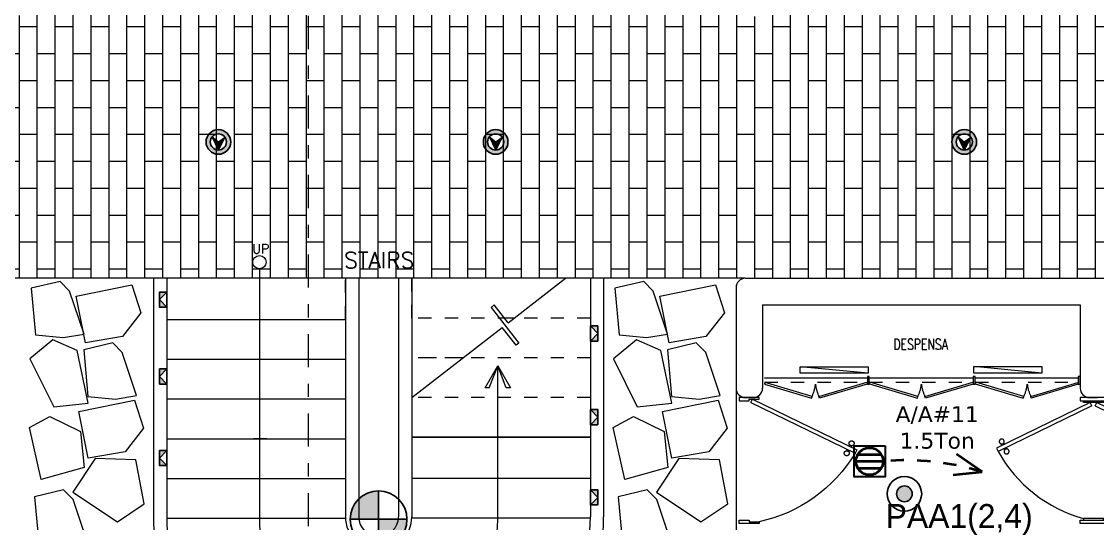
# Model space of a CAD drawing. Header units: metres. Extents: x 14 to 2416, y -346 to 476.
# Drawn here: x 38.55 to 46.68, y -152.33 to -148.55 of the extents above; entities that cross this region are included whole.
import ezdxf

# ---------------------------------------------------------------- set-up
doc = ezdxf.new("R2010")
doc.units = ezdxf.units.M
for name, pattern in [('0', [0]), ('CONTINU', [0]), ('Dash Style-2', [0.694425, 0.48607, -0.208355]), ('DASHDOT', [1, 0.5, -0.25, 0, -0.25]), ('DASHED', [0.75, 0.5, -0.25])]:
    doc.linetypes.add(name, pattern=pattern)
doc.layers.get('0').update_dxf_attribs({"linetype": '0', "lineweight": 20})
for name, color, linetype, lineweight in [('A-ANNO-TEXT', 20, 'Continuous', 13), ('A-DOOR', 35, 'Continuous', 5), ('A-SECT-IDEN', 251, 'CONTINU', 9), ('A-WALL', 250, 'Continuous', 20), ('baños', 251, 'Continuous', 0), ('calle', 254, 'Continuous', 0), ('E Base Registro', 8, 'Continuous', 30), ('E Salida AAcond', 144, 'Continuous', 40), ('E Tuberia AAcond', 144, 'Dash Style-2', 40), ('E Tuberia Emp Piso', 24, 'Dash Style-2', 40), ('MAVA', 1, 'Continuous', 15), ('MAVA -LUMINARIAS', 1, 'Continuous', 18), ('MOB FIJOS', 251, 'Continuous', 0), ('muros bajitos', 252, 'Continuous', 5), ('piso', 253, 'Continuous', 0), ('PROYECCION', 9, 'DASHED', 0), ('textos', 7, 'Continuous', 0)]:
    doc.layers.add(name, color=color, linetype=linetype, lineweight=lineweight)
doc.layers.add('hatch piso', color=253, linetype='Continuous', lineweight=0, transparency=0.7)
doc.layers.add('MAVA LUM', color=1, linetype='Continuous')
doc.layers.add('MAVA Luminarias', color=1, linetype='Continuous')
doc.styles.add('Arch-Dim', font='romans.shx', dxfattribs={"width": 0.75})
doc.styles.add('CENTURY GOTHIC', font='GOTHIC.TTF')
doc.styles.add('DIMTEXT', font='dim.shx', dxfattribs={"width": 0.75})
doc.styles.add('Roman', font='romans')
doc.styles.get("Standard").update_dxf_attribs({"font": 'arial.ttf', "height": 0.1875})

# ---------------------------------------------------------------- blocks, each defined once
blk = doc.blocks.new('puerta 1.00')
at = {"layer": 'A-DOOR'}
for p, q in [((-0.15, -0.0125), (-0.9369, -0.3949)), ((-0.1376, -0.038), (-0.9245, -0.4204)), ((-0.1376, -0.038), (-0.15, -0.0125)), ((-0.9369, -0.3949), (-0.9245, -0.4204)), ((-0.8946, -0.3743), (-0.8996, -0.3641)), ((-0.8777, -0.3661), (-0.8826, -0.3559)), ((-0.8822, -0.3998), (-0.8772, -0.4101)), ((-0.8653, -0.3916), (-0.8603, -0.4018))]:
    blk.add_line(p, q, dxfattribs=at)
for points in [[(-0.05, 0), (-0.05, -0.025), (-0.125, -0.025), (-0.125, -0.0125), (-0.2, -0.0125), (-0.2, 0), (-0.05, 0)], [(-0.05, -0.95), (-0.05, -0.925), (-0.125, -0.925), (-0.125, -0.9375), (-0.2, -0.9375), (-0.2, -0.95), (-0.05, -0.95)]]:
    blk.add_lwpolyline(points, dxfattribs=at)
blk.add_arc((0.0366, 0.1602), 1.1229, 211.13358, 257.83427, dxfattribs=at)
for points in [[(-0.8982, -0.3642), (-0.9033, -0.3642), (-0.912, -0.3591), (-0.917, -0.3504), (-0.917, -0.3403), (-0.912, -0.3316), (-0.9033, -0.3265), (-0.8932, -0.3265), (-0.8844, -0.3316), (-0.8794, -0.3403), (-0.8794, -0.3504), (-0.8844, -0.3591), (-0.8932, -0.3642), (-0.8982, -0.3642)], [(-0.8617, -0.4394), (-0.8667, -0.4394), (-0.8754, -0.4344), (-0.8805, -0.4256), (-0.8805, -0.4156), (-0.8754, -0.4068), (-0.8667, -0.4018), (-0.8566, -0.4018), (-0.8479, -0.4068), (-0.8428, -0.4156), (-0.8428, -0.4257), (-0.8479, -0.4344), (-0.8566, -0.4394), (-0.8617, -0.4394)]]:
    blk.add_open_spline(points, degree=2, dxfattribs=at)
blk = doc.blocks.new('A$C0952172f')
at = {"layer": 'A-DOOR'}
for p, q in [((0.569, 1.4639), (0.5435, 1.4515)), ((0.9125, 0.7569), (0.569, 1.4639)), ((0.887, 0.7445), (0.5435, 1.4515)), ((0.564, 1.4092), (0.5538, 1.4042)), ((0.5723, 1.3923), (0.562, 1.3873)), ((0.5895, 1.4216), (0.5997, 1.4265)), ((0.5977, 1.4046), (0.608, 1.4096)), ((0.887, 0.7445), (0.9125, 0.7569)), ((0.887, 0.7193), (0.5435, 0.0124)), ((0.9125, 0.707), (0.569, 0)), ((0.887, 0.7193), (0.9125, 0.707)), ((0.569, 0), (0.5435, 0.0124)), ((0.564, 0.0547), (0.5538, 0.0597)), ((0.5723, 0.0716), (0.562, 0.0766)), ((0.5895, 0.0423), (0.5997, 0.0374)), ((0.5977, 0.0592), (0.608, 0.0543))]:
    blk.add_line(p, q, dxfattribs=at)
for points in [[(0, 0.8319), (0.025, 0.8319), (0.025, 0.6319), (0, 0.6319)], [(0.95, 0.8319), (0.925, 0.8319), (0.925, 0.6319), (0.95, 0.6319)], [(0.0375, 0.8069), (0.025, 0.8069), (0.025, 0.6569), (0.0375, 0.6569)], [(0.9125, 0.8069), (0.925, 0.8069), (0.925, 0.6569), (0.9125, 0.6569)]]:
    blk.add_lwpolyline(points, close=True, dxfattribs=at)
for centre, start, end in [((1.0509, 0.5323), 118.90198, 164.83585), ((1.0509, 0.9316), 195.16415, 241.09802)]:
    blk.add_arc(centre, 1.05, start, end, dxfattribs=at)
for points in [[(0.5244, 1.3886), (0.5244, 1.3937), (0.5295, 1.4024), (0.5382, 1.4075), (0.5483, 1.4074), (0.557, 1.4024), (0.5621, 1.3937), (0.5621, 1.3836), (0.557, 1.3748), (0.5483, 1.3698), (0.5382, 1.3698), (0.5295, 1.3749), (0.5244, 1.3836), (0.5244, 1.3886)], [(0.5997, 1.4252), (0.5997, 1.4303), (0.6047, 1.439), (0.6135, 1.444), (0.6236, 1.444), (0.6323, 1.439), (0.6373, 1.4302), (0.6373, 1.4202), (0.6323, 1.4114), (0.6236, 1.4064), (0.6135, 1.4064), (0.6047, 1.4114), (0.5997, 1.4202), (0.5997, 1.4252)], [(0.5244, 0.0753), (0.5244, 0.0702), (0.5295, 0.0615), (0.5382, 0.0564), (0.5483, 0.0564), (0.557, 0.0615), (0.5621, 0.0702), (0.5621, 0.0803), (0.557, 0.089), (0.5483, 0.0941), (0.5382, 0.0941), (0.5295, 0.089), (0.5244, 0.0803), (0.5244, 0.0753)], [(0.5997, 0.0387), (0.5997, 0.0336), (0.6047, 0.0249), (0.6135, 0.0199), (0.6236, 0.0199), (0.6323, 0.0249), (0.6373, 0.0337), (0.6373, 0.0437), (0.6323, 0.0525), (0.6236, 0.0575), (0.6135, 0.0575), (0.6047, 0.0525), (0.5997, 0.0437), (0.5997, 0.0387)]]:
    blk.add_open_spline(points, degree=2, dxfattribs=at)
blk = doc.blocks.new('PL BASE 1N NASAS 09')
at = {"layer": 'A-WALL'}
for p, q in [((-106.3611, -49.2497), (-100.0011, -49.2497)), ((-106.4311, -49.3197), (-106.4311, -50.0797)), ((-106.2311, -49.4497), (-106.2311, -50.0797)), ((-106.2311, -49.4497), (-103.8311, -49.4497)), ((-103.8311, -49.4497), (-103.8311, -50.0797)), ((-106.3611, -50.1497), (-106.3011, -50.1497)), ((-103.7611, -50.1497), (-103.7011, -50.1497))]:
    blk.add_line(p, q, dxfattribs=at)
for centre, start, end in [((-106.3611, -49.3197), 90, 180), ((-106.3611, -50.0797), 180, 270), ((-106.3011, -50.0797), 270, 0), ((-103.7611, -50.0797), 180, 270)]:
    blk.add_arc(centre, 0.07, start, end, dxfattribs=at)
at = {"layer": 'MOB FIJOS'}
for points in [[(-106.2118, -50.0353), (-106.2161, -50.0497), (-105.8614, -50.1549), (-105.8571, -50.1406)], [(-105.4437, -50.0335), (-105.4395, -50.0479), (-105.8008, -50.1549), (-105.8051, -50.1406)], [(-105.4244, -49.9897), (-105.4394, -49.9897), (-105.4394, -50.0497), (-105.4244, -50.0497)], [(-105.4201, -50.0329), (-105.4243, -50.0473), (-105.0614, -50.1549), (-105.0571, -50.1406)], [(-104.6437, -50.0334), (-104.6394, -50.0478), (-105.0008, -50.1549), (-105.0051, -50.1406)], [(-104.6244, -49.9897), (-104.6394, -49.9897), (-104.6394, -50.0497), (-104.6244, -50.0497)], [(-104.6199, -50.0329), (-104.6242, -50.0473), (-104.2614, -50.1549), (-104.2571, -50.1406)], [(-103.8503, -50.0353), (-103.8461, -50.0497), (-104.2008, -50.1549), (-104.2051, -50.1406)], [(-103.8311, -49.9897), (-103.8461, -49.9897), (-103.8461, -50.0497), (-103.8311, -50.0497)]]:
    blk.add_lwpolyline(points, close=True, dxfattribs=at)
at = {"layer": 'muros bajitos'}
for p, q in [((-110.8311, -49.2497), (-110.8311, -51.0497)), ((-110.7311, -49.2497), (-110.7311, -51.0497)), ((-109.3811, -49.2497), (-109.3811, -51.0497)), ((-109.2811, -49.2497), (-109.2811, -51.0497)), ((-108.9811, -49.2497), (-108.9811, -51.0497)), ((-108.8811, -49.2497), (-108.8811, -51.0497)), ((-107.5311, -49.2497), (-107.5311, -51.0497)), ((-107.4311, -49.2497), (-107.4311, -51.0497)), ((-109.976, -50.4602), (-110.076, -50.4602))]:
    blk.add_line(p, q, dxfattribs=at)
for radius, end in [(1.7, 0.00098), (1.6, 0.00098), (0.25, 0), (0.15, 0)]:
    blk.add_arc((-109.1311, -51.0497), radius, 180, end, dxfattribs=at)
at = {"layer": 'piso'}
for p, q in [((-106.3611, -49.2497), (-111.9011, -49.2497)), ((-108.1532, -49.5863), (-107.7183, -49.2497)), ((-108.2808, -49.4691), (-108.2577, -49.4512)), ((-108.2808, -49.4691), (-108.0717, -49.7392)), ((-108.1532, -49.5863), (-108.2577, -49.4512)), ((-110.7311, -49.5602), (-109.3811, -49.5602)), ((-108.1815, -49.5497), (-108.2184, -49.5497)), ((-108.8811, -50.1497), (-108.1971, -49.6203)), ((-108.0926, -49.7554), (-108.1971, -49.6203)), ((-108.0717, -49.7392), (-108.0926, -49.7554)), ((-110.7311, -49.8602), (-109.3811, -49.8602)), ((-106.2161, -49.9997), (-105.4394, -49.9997)), ((-105.4244, -49.9997), (-104.6394, -49.9997)), ((-104.6244, -49.9997), (-103.8461, -49.9997)), ((-106.4311, -50.0797), (-106.4311, -51.1697)), ((-110.7311, -50.1602), (-109.3811, -50.1602)), ((-110.7311, -50.4602), (-109.3811, -50.4602)), ((-110.7311, -50.4602), (-109.3811, -50.4602)), ((-107.5311, -50.4497), (-108.8811, -50.4497)), ((-108.8811, -50.4497), (-107.5311, -50.4497)), ((-110.7311, -50.7602), (-109.3811, -50.7602)), ((-107.5311, -50.7602), (-108.8811, -50.7602)), ((-110.731, -51.0602), (-109.3811, -51.0602)), ((-107.5311, -51.0602), (-108.8811, -51.0602))]:
    blk.add_line(p, q, dxfattribs=at)
at = {"layer": 'piso', "linetype": 'DASHED', "ltscale": 0.1}
for p, q in [((-109.3811, -49.5602), (-109.3811, -49.2497)), ((-108.8811, -49.5497), (-108.8811, -49.2497)), ((-107.4311, -49.2497), (-108.8811, -49.2497)), ((-107.5311, -49.5497), (-108.8811, -49.5497)), ((-108.1059, -49.5497), (-108.1815, -49.5497)), ((-107.5311, -49.8497), (-108.8811, -49.8497)), ((-108.4935, -49.8497), (-108.8811, -49.8497)), ((-107.5311, -50.1497), (-108.8811, -50.1497))]:
    blk.add_line(p, q, dxfattribs=at)
at = {"layer": 'PROYECCION', "color": 252, "linetype": 'DASHED', "ltscale": 0.1}
for p, q in [((-106.2161, -50.0331), (-105.4394, -50.0331)), ((-105.4244, -50.0331), (-104.6394, -50.0331)), ((-104.6244, -50.0331), (-103.8461, -50.0331))]:
    blk.add_line(p, q, dxfattribs=at)
for centre, start, end in [((-106.1217, -50.0156), 334.73156, 353.31139), ((-105.5404, -50.0156), 186.68861, 205.26844), ((-105.3217, -50.0156), 334.73156, 353.31139), ((-104.7404, -50.0156), 186.68861, 205.26844), ((-104.5217, -50.0156), 334.73156, 353.31139), ((-103.9404, -50.0156), 186.68861, 205.26844)]:
    blk.add_arc(centre, 0.2927, start, end, dxfattribs=at)
at = {"layer": 'textos'}
for p, q in [((-110.0311, -49.1784), (-110.0311, -51.0747)), ((-108.3268, -50.077), (-108.2311, -49.9112)), ((-108.2958, -50.077), (-108.2311, -49.9112)), ((-108.2311, -51.0747), (-108.2311, -49.9112)), ((-108.2311, -49.9112), (-108.1353, -50.077)), ((-108.1663, -50.077), (-108.2311, -49.9112)), ((-108.2958, -50.077), (-108.3268, -50.077)), ((-108.1353, -50.077), (-108.1663, -50.077))]:
    blk.add_line(p, q, dxfattribs=at)
blk.add_circle((-110.0311, -49.1284), 0.05, dxfattribs=at)
for start, end in [(180, 270), (270, 0)]:
    blk.add_arc((-109.1311, -51.0747), 0.9, start, end, dxfattribs=at)
at = {"color": 1, "rotation": 90}
blk.add_blockref('A$C0952172f', (-102.9991, -51.0997), dxfattribs=at)
at = {"layer": 'A-DOOR', "xscale": -1}
blk.add_blockref('puerta 1.00', (-106.4565, -50.1497), dxfattribs=at)
at = {"layer": 'textos'}
for s, width, gutter_width, insert, char_height, attachment_point, style in [('UP', 109.130705, 50, (-110.0848, -48.9921), 0.07, 1, 'Roman'), ('DESPENSA', 1.167714, 1, (-105.2428, -49.7874), 0.08, 7, 'Arch-Dim')]:
    blk.add_mtext_dynamic_manual_height_columns(s, width=width, gutter_width=gutter_width, heights=[0], dxfattribs=dict(at, insert=insert, char_height=char_height, attachment_point=attachment_point, style=style))
at = {"layer": 'textos', "insert": (-110.8289, -49.1731), "char_height": 0.15, "width": 3.404877, "attachment_point": 7}
blk.add_mtext('\\pxqc;{\\Fromans|c0;\\H0.8x;STAIRS}', dxfattribs=at)
blk = doc.blocks.new('PL MUEBLES 1N NASAS 09')
at = {"layer": 'hatch piso'}
h = blk.add_hatch(dxfattribs=at)
h.set_pattern_fill('AR-BRSTD', color=256, scale=0.002, angle=-90)
h.set_pattern_definition([(270, (-8.74588, 232.01007), (0.1354836, -2e-17), []), (0, (-8.74588, 232.01007), (0.1354836, 0.2032), [0.1354836, -0.1354836])])
edge = h.paths.add_edge_path()
edge.add_line((62.3305, 47.1481), (63.2305, 47.1481))
edge.add_line((63.2305, 47.1481), (63.2305, 48.4481))
edge.add_line((63.2305, 48.4481), (56.5331, 48.4481))
edge.add_line((56.5331, 48.4481), (56.5331, 48.2731))
edge.add_line((56.5331, 48.2731), (56.3831, 48.2731))
edge.add_line((56.3831, 48.2731), (56.3831, 48.4536))
edge.add_line((56.3831, 48.4536), (54.5879, 48.4536))
edge.add_line((54.5879, 48.4536), (54.5879, 46.9481))
edge.add_line((54.5879, 46.9481), (55.8257, 46.9481))
edge.add_arc((55.8755, 46.9973), 0.07, 180, 224.67274, ccw=False)
edge.add_line((55.8055, 46.9973), (55.8055, 47.1073))
edge.add_arc((55.8755, 47.1073), 0.07, 90, 180, ccw=False)
edge.add_line((55.8755, 47.1773), (55.9855, 47.1773))
edge.add_arc((55.9855, 47.1073), 0.07, 0, 90, ccw=False)
edge.add_line((56.0555, 47.1073), (56.0555, 46.9973))
edge.add_arc((55.9855, 46.9973), 0.07, -44.67274, 0, ccw=False)
edge.add_line((56.0353, 46.9481), (59.0257, 46.9481))
edge.add_arc((59.0755, 46.9973), 0.07, 180, 224.67276, ccw=False)
edge.add_line((59.0055, 46.9973), (59.0055, 47.1073))
edge.add_arc((59.0755, 47.1073), 0.07, 90, 180, ccw=False)
edge.add_line((59.0755, 47.1773), (59.1855, 47.1773))
edge.add_arc((59.1855, 47.1073), 0.07, 0, 90, ccw=False)
edge.add_line((59.2555, 47.1073), (59.2555, 46.9973))
edge.add_arc((59.1855, 46.9973), 0.07, -90, 0, ccw=False)
edge.add_line((59.1855, 46.9273), (59.0755, 46.9273))
edge.add_arc((59.0755, 46.9973), 0.07, 229.9948, 270, ccw=False)
edge.add_line((59.0305, 46.9437), (59.0305, 44.972))
edge.add_arc((59.0755, 44.9184), 0.07, 90, 130.0052, ccw=False)
edge.add_line((59.0755, 44.9884), (59.1855, 44.9884))
edge.add_arc((59.1855, 44.9184), 0.07, 0, 90, ccw=False)
edge.add_line((59.2555, 44.9184), (59.2555, 44.8084))
edge.add_arc((59.1855, 44.8084), 0.07, -90, 0, ccw=False)
edge.add_line((59.1855, 44.7384), (59.0755, 44.7384))
edge.add_arc((59.0755, 44.8084), 0.07, 229.9948, 270, ccw=False)
edge.add_line((59.0305, 44.7548), (59.0305, 41.172))
edge.add_arc((59.0755, 41.1184), 0.07, 90, 130.0052, ccw=False)
edge.add_line((59.0755, 41.1884), (59.1855, 41.1884))
edge.add_arc((59.1855, 41.1184), 0.07, 0, 90, ccw=False)
edge.add_line((59.2555, 41.1184), (59.2555, 41.0084))
edge.add_arc((59.1855, 41.0084), 0.07, -90, 0, ccw=False)
edge.add_line((59.1855, 40.9384), (59.0755, 40.9384))
edge.add_arc((59.0755, 41.0084), 0.07, 180, 270, ccw=False)
edge.add_line((59.0055, 41.0084), (59.0055, 41.1184))
edge.add_arc((59.0755, 41.1184), 0.07, 149.84805, 180, ccw=False)
edge.add_line((59.0149, 41.1535), (56.0391, 41.1535))
edge.add_arc((55.9855, 41.1085), 0.07, 0, 40.0052, ccw=False)
edge.add_line((56.0555, 41.1085), (56.0555, 40.9985))
edge.add_arc((55.9855, 40.9985), 0.07, -90, 0, ccw=False)
edge.add_line((55.9855, 40.9285), (55.8755, 40.9285))
edge.add_arc((55.8755, 40.9985), 0.07, 180, 270, ccw=False)
edge.add_line((55.8055, 40.9985), (55.8055, 41.1085))
edge.add_arc((55.8755, 41.1085), 0.07, 139.9948, 180, ccw=False)
edge.add_line((55.8219, 41.1535), (50.4363, 41.1535))
edge.add_arc((50.3827, 41.1085), 0.07, 0, 40.0052, ccw=False)
edge.add_line((50.4527, 41.1085), (50.4527, 40.9985))
edge.add_arc((50.3827, 40.9985), 0.07, -90, 0, ccw=False)
edge.add_line((50.3827, 40.9285), (50.2727, 40.9285))
edge.add_arc((50.2727, 40.9985), 0.07, 180, 270, ccw=False)
edge.add_line((50.2027, 40.9985), (50.2027, 41.1085))
edge.add_arc((50.2727, 41.1085), 0.07, 139.9948, 180, ccw=False)
edge.add_line((50.2191, 41.1535), (46.4305, 41.1535))
edge.add_line((46.4305, 41.1535), (46.4305, 40.9535))
edge.add_line((46.4305, 40.9535), (44.3305, 40.9535))
edge.add_line((44.3305, 40.9535), (44.3305, 39.3536))
edge.add_line((44.3305, 39.3536), (47.8305, 39.3536))
edge.add_line((47.8305, 39.3536), (47.8305, 38.9536))
edge.add_line((47.8305, 38.9536), (62.3305, 38.9536))
edge.add_line((62.3305, 38.9536), (62.3305, 47.1481))
at = {"layer": 'baños'}
blk.add_blockref('PL BASE 1N NASAS 09', (162.2615, 88.2033), dxfattribs=at)
blk = doc.blocks.new('A$Cbef68299')
blk.add_blockref('PL MUEBLES 1N NASAS 09', (-30.7659, -32.0535))
blk = doc.blocks.new('A$Cc5be7df0')
at = {"layer": 'A-SECT-IDEN', "linetype": 'DASHDOT', "ltscale": 0.5}
blk.add_line((25.9817, 40.6167), (25.9817, 16.2574), dxfattribs=at)
at = {"layer": 'calle'}
for points in [[(24.2887, 23.8167), (24.1803, 24.141), (24.1088, 24.2136), (23.8899, 24.1614), (23.9216, 23.8095), (24.1302, 23.7901)], [(24.7185, 23.9774), (24.5785, 23.798), (24.2995, 23.7512), (24.2295, 24.1028), (24.6499, 24.1875)], [(28.6969, 23.8167), (28.5885, 24.141), (28.517, 24.2136), (28.2981, 24.1614), (28.3298, 23.8095), (28.5384, 23.7901)], [(29.1267, 23.9774), (28.9867, 23.798), (28.7077, 23.7512), (28.6377, 24.1028), (29.0581, 24.1875)], [(24.3202, 23.294), (24.2368, 23.6934), (24.0536, 23.7737), (23.8797, 23.6296), (24.0598, 23.2672)], [(24.6855, 23.3527), (24.5771, 23.677), (24.5055, 23.7496), (24.2867, 23.6975), (24.3184, 23.3456), (24.527, 23.3261)], [(28.7284, 23.294), (28.645, 23.6934), (28.4619, 23.7737), (28.2879, 23.6296), (28.468, 23.2672)], [(29.0937, 23.3527), (28.9853, 23.677), (28.9137, 23.7496), (28.6949, 23.6975), (28.7266, 23.3456), (28.9352, 23.3261)], [(24.7391, 23.1062), (24.5991, 22.9267), (24.3201, 22.88), (24.2501, 23.2316), (24.6705, 23.3163)], [(29.1474, 23.1062), (29.0073, 22.9267), (28.7283, 22.88), (28.6583, 23.2316), (29.0788, 23.3163)], [(24.2894, 22.8097), (23.9662, 22.7183), (23.8783, 23.1114), (24.0314, 23.1938), (24.2629, 23.0806)], [(28.6976, 22.8097), (28.3744, 22.7183), (28.2865, 23.1114), (28.4396, 23.1938), (28.6711, 23.0806)], [(24.3741, 22.8785), (24.2043, 22.6238), (24.5407, 22.3996), (24.7443, 22.5353), (24.6811, 22.8677)], [(28.7823, 22.8785), (28.6125, 22.6238), (28.9489, 22.3996), (29.1525, 22.5353), (29.0893, 22.8677)], [(24.3145, 22.2444), (24.2061, 22.5686), (24.1345, 22.6413), (23.9157, 22.5891), (23.9474, 22.2372), (24.156, 22.2178)], [(28.7227, 22.2444), (28.6143, 22.5686), (28.5427, 22.6413), (28.3239, 22.5891), (28.3556, 22.2372), (28.5642, 22.2178)]]:
    blk.add_lwpolyline(points, close=True, dxfattribs=at)
at = {"layer": 'piso'}
blk.add_line((29.2139, 23.3425), (29.2139, 22.3925), dxfattribs=at)
at = {"layer": 'A-ANNO-TEXT'}
blk.add_blockref('A$Cbef68299', (4.1493, 17.337), dxfattribs=at)
blk = doc.blocks.new('dl ip')
at = {"layer": 'MAVA', "true_color": 0xf8991e, "transparency": 33554687}
h = blk.add_hatch(color=30, dxfattribs=at)
h.dxf.hatch_style = 1
h.paths.add_polyline_path([(94.7574, -111.2088), (94.7109, -111.2482), (94.6624, -111.2113), (94.7109, -111.3092)])
at = {"layer": 'MAVA Luminarias', "linetype": 'Continuous', "true_color": 0xf8991e}
h = blk.add_hatch(color=30, dxfattribs=at)
h.paths.add_polyline_path([(94.618, -111.2482, 1), (94.8039, -111.2482, 1)])
h.paths.add_polyline_path([(94.7719, -111.2482, -1), (94.6499, -111.2482, -1)], flags=16)
at = {"layer": 'MAVA', "color": 30, "true_color": 0xf8991e}
for p, q in [((94.7109, -111.2482), (94.6624, -111.2113)), ((94.6624, -111.2113), (94.7109, -111.3092)), ((94.7109, -111.3092), (94.7574, -111.2088)), ((94.7574, -111.2088), (94.7109, -111.2482))]:
    blk.add_line(p, q, dxfattribs=at)
at = {"layer": 'MAVA Luminarias', "color": 30, "linetype": 'Continuous', "true_color": 0xf8991e}
for radius in [0.093, 0.061]:
    blk.add_circle((94.7109, -111.2482), radius, dxfattribs=at)
blk = doc.blocks.new('SUPERFICIAL')
at = {"layer": 'MAVA LUM'}
h = blk.add_hatch(color=256, dxfattribs=at)
h.dxf.hatch_style = 1
edge = h.paths.add_edge_path()
edge.add_arc((0.0008, 0.0016), 0.059, 0, 360)
for radius in [0.1303, 0.0593]:
    blk.add_circle((0.0008, 0.0016, 0), radius, dxfattribs=at)
at = {"ltscale": 1e-05, "style": 'DIMTEXT', "flags": 1}
blk.add_attdef('MULTIPLICADOR', (0.0928, 0.4687), '', height=0.15, dxfattribs=at)
blk = doc.blocks.new('lum decorativa')
at = {"layer": 'MAVA Luminarias', "ltscale": 0.3, "transparency": 33554687}
h = blk.add_hatch(color=82, dxfattribs=at)
h.paths.add_polyline_path([(513802.9376, 2035251.3382, 0.414214), (513802.8639, 2035251.2646), (513802.9376, 2035251.2646)])
h.paths.add_polyline_path([(513802.9376, 2035251.1909, 0.414214), (513803.0112, 2035251.2646), (513802.9376, 2035251.2646)])
at = {"layer": 'MAVA Luminarias', "color": 82, "ltscale": 0.3, "transparency": 33554687}
for p, q in [((513802.9376, 2035251.3382), (513802.9376, 2035251.1909)), ((513802.8639, 2035251.2646), (513803.0112, 2035251.2646))]:
    blk.add_line(p, q, dxfattribs=at)
blk.add_circle((513802.9376, 2035251.2646), 0.0737, dxfattribs=at)
blk = doc.blocks.new('undercounter')
at = {"layer": 'MAVA -LUMINARIAS', "lineweight": 0}
h = blk.add_hatch(dxfattribs=at)
h.set_pattern_fill('ANGLE', color=6)
h.set_pattern_definition([(0, (0, 0), (0, 6.985), [5.08, -1.905]), (90, (0, 0), (-6.985, 4e-16), [5.08, -1.905])])
h.paths.add_polyline_path([(19.338, 1.583), (19.338, 1.517), (20.015, 1.517)])
at = {"layer": 'MAVA -LUMINARIAS', "color": 6, "lineweight": 0}
blk.add_line((19.338, 1.583), (20.015, 1.517), dxfattribs=at)
blk.add_lwpolyline([(19.338, 1.583), (20.015, 1.583), (20.015, 1.517), (19.338, 1.517)], close=True, dxfattribs=at)
blk = doc.blocks.new('step')
at = {"layer": 'MAVA LUM'}
h = blk.add_hatch(color=256, dxfattribs=at)
h.dxf.hatch_style = 1
h.paths.add_polyline_path([(37.159, 46.91), (37.309, 46.91), (37.159, 47.053)])
h.paths.add_polyline_path([(37.458, 47.053), (37.309, 46.91), (37.458, 46.91)])
for p, q in [((37.159, 47.053), (37.309, 46.91)), ((37.309, 46.91), (37.458, 47.053))]:
    blk.add_line(p, q, dxfattribs=at)
blk.add_lwpolyline([(37.159, 47.053), (37.458, 47.053), (37.458, 46.91), (37.159, 46.91)], close=True, dxfattribs=at)
blk = doc.blocks.new('*U451')
at = {"layer": 'E Base Registro'}
blk.add_lwpolyline([(0.334, 0.167), (0.334, -0.167), (0, -0.167), (0, 0.167)], close=True, dxfattribs=at)
at = {"layer": 'E Salida AAcond'}
for p, q in [((0.02, 0), (0.314, 0)), ((0.039, 0.073), (0.295, 0.073)), ((0.039, -0.073), (0.295, -0.073))]:
    blk.add_line(p, q, dxfattribs=at)
blk.add_circle((0.167, 0), 0.147, dxfattribs=at)
blk = doc.blocks.new('*U432')
at = {"layer": 'E Tuberia AAcond', "linetype": 'Continuous'}
for p, q in [((0, 0), (-0.139, 0.1893)), ((-0.2144, 0.0501), (0, 0))]:
    blk.add_line(p, q, dxfattribs=at)

msp = doc.modelspace()

# ---------------------------------------------------------------- linework, layer by layer
at = {"layer": 'E Tuberia AAcond', "ltscale": 0.2}
msp.add_arc((45.2374, -153.7789), 1.9226, 72.65512, 95.19483, dxfattribs=at)

# ---------------------------------------------------------------- block references
at = {"layer": 'A-ANNO-TEXT'}
msp.add_blockref('A$Cc5be7df0', (14.7377, -174.7201), dxfattribs=at)
msp.add_blockref('A$Cc5be7df0', (14.7377, -174.7201), dxfattribs=at)
at = {"layer": 'E Tuberia AAcond', "ltscale": 0.005, "rotation": 19.06060751724882}
msp.add_blockref('*U432', (45.8106, -151.9437), dxfattribs=at)
at = {"layer": 'E Tuberia Emp Piso', "ltscale": 0.006, "xscale": 0.7000000000000001, "yscale": 0.7000000000000001, "zscale": 0.7000000000000001}
msp.add_blockref('*U451', (44.8432, -151.8642), dxfattribs=at)
at = {"layer": 'MAVA LUM', "yscale": 0.383479379982439, "zscale": 0.383479379982439}
for p, xscale, rotation in [((21.6054, -136.3399), 0.383479379982439, 270.009205254512), ((21.6054, -136.3399), 0.383479379982439, 270.009205254512), ((60.8931, -136.5898), -0.383479379982439, 90.0092052545085), ((60.8931, -136.5898), -0.383479379982439, 90.0092052545085), ((21.6054, -136.9201), 0.383479379982439, 270.009205254512), ((21.6054, -136.9201), 0.383479379982439, 270.009205254512), ((60.8931, -137.221), -0.383479379982439, 90.0092052545085), ((60.8931, -137.221), -0.383479379982439, 90.0092052545085), ((21.6054, -137.5352), 0.383479379982439, 270.009205254512), ((21.6054, -137.5352), 0.383479379982439, 270.009205254512), ((60.8931, -137.8261), -0.383479379982439, 90.0092052545085), ((60.8931, -137.8261), -0.383479379982439, 90.0092052545085)]:
    msp.add_blockref('step', p, dxfattribs=dict(at, xscale=xscale, rotation=rotation))
at = {"layer": 'MAVA Luminarias', "xscale": -1}
for p in [(134.7523, -38.2058), (134.7523, -38.2058), (136.8468, -38.2058), (136.8468, -38.2058), (140.3865, -38.2058), (140.3865, -38.2058)]:
    msp.add_blockref('dl ip', p, dxfattribs=at)
at = {"layer": 'MAVA Luminarias', "lineweight": 0, "xscale": 0.7576267738864566, "yscale": 0.7576267738864566, "zscale": 0.7576267738864566, "rotation": 180}
for p in [(59.5997, -150.0006), (59.5997, -150.0006), (60.9115, -149.9996), (60.9115, -149.9996)]:
    msp.add_blockref('undercounter', p, dxfattribs=at)
at = {"layer": 'MAVA Luminarias'}
msp.add_blockref('SUPERFICIAL', (45.2225, -152.111, 0), dxfattribs=at)
msp.add_blockref('SUPERFICIAL', (45.2225, -152.111, 0), dxfattribs=at)
at = {"layer": 'MAVA Luminarias', "color": 82, "xscale": 2.91286913078865, "yscale": 2.91286913078865, "zscale": 2.91286913078865}
msp.add_blockref('lum decorativa', (-1496599.4651, -5928572.8839), dxfattribs=at)
msp.add_blockref('lum decorativa', (-1496599.4651, -5928572.8839), dxfattribs=at)

# ---------------------------------------------------------------- texts
at = {"layer": 'E Salida AAcond', "insert": (45.4708, -151.6096), "char_height": 0.12, "width": 0.696669, "attachment_point": 5}
msp.add_mtext('{\\fVerdana|b0|i0|c0|p34;A/A#11\\P1.5Ton}', dxfattribs=at)
at = {"layer": 'E Tuberia AAcond', "insert": (45.637, -152.3037), "char_height": 0.18, "width": 1.027846, "attachment_point": 5, "style": 'CENTURY GOTHIC'}
msp.add_mtext('PAA1(2,4)', dxfattribs=at)

doc.saveas('drawing.dxf')
